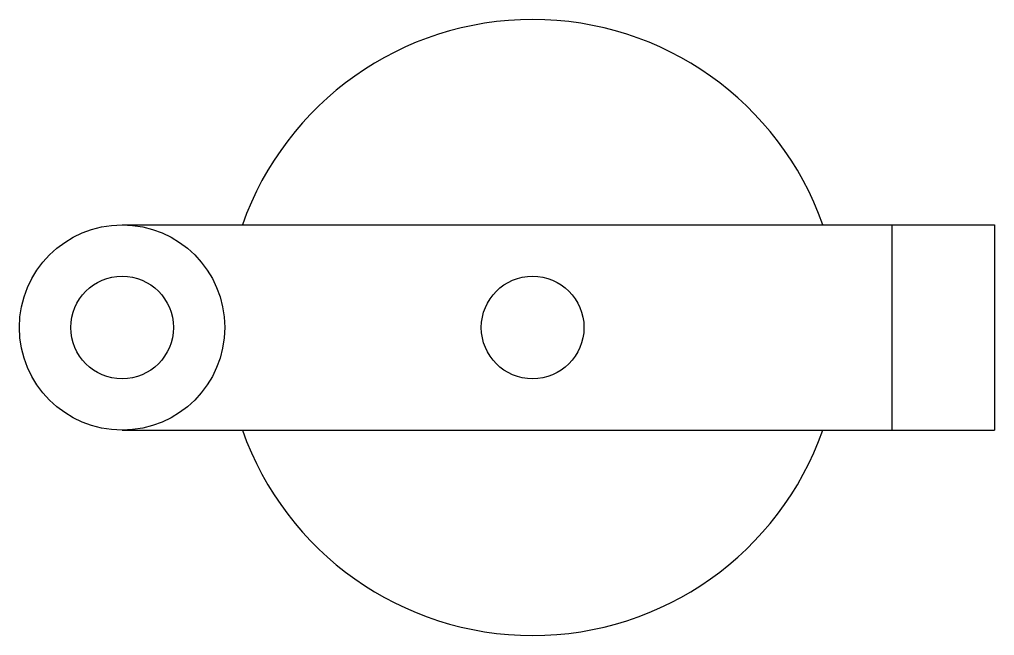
# Model space of a CAD drawing. Header units: millimetres. Extents: x 652 to 766, y 1576 to 1648.
import ezdxf

# ---------------------------------------------------------------- set-up
doc = ezdxf.new("R2010")
doc.units = ezdxf.units.MM

msp = doc.modelspace()

# ---------------------------------------------------------------- linework, layer by layer
for p, q in [((663.55, 1624.34), (765.55, 1624.34)), ((753.55, 1624.34), (753.55, 1600.34)), ((765.55, 1624.34), (765.55, 1600.34)), ((663.55, 1600.34), (765.55, 1600.34))]:
    msp.add_line(p, q)
for centre, radius in [((663.55, 1612.34), 12), ((663.55, 1612.34), 6), ((711.55, 1612.34), 6)]:
    msp.add_circle(centre, radius)
for start, end in [(19.4712, 160.5288), (199.4712, 340.5288)]:
    msp.add_arc((711.55, 1612.34), 36, start, end)

doc.saveas('drawing.dxf')
